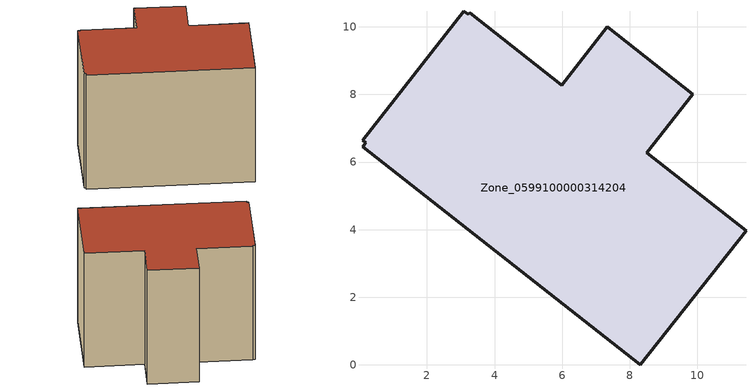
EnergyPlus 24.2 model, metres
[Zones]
Zone_0599100000314204
 floor ground (C_G): 5.99,8.27 7.34,10 9.87,8.01 8.51,6.28 11.44,3.97 8.31,0 0.1,6.45 0.2,6.57 0.1,6.65 3.09,10.46 3.22,10.37 3.26,10.42 z0.12
 wall outside (C_F): 0.1,6.45 8.31,0 11.44,3.97 8.51,6.28 9.87,8.01 7.34,10 5.99,8.27 3.26,10.42 3.22,10.37 3.09,10.46 0.1,6.65 0.2,6.57 0.1,6.45 z0.12:8.52
 roof outside (C_R): 0.2,6.57 0.1,6.45 8.31,0 11.44,3.97 8.51,6.28 9.87,8.01 7.34,10 5.99,8.27 3.26,10.42 3.22,10.37 3.09,10.46 0.1,6.65 z8.52
[BUILDING]
Pand.0599100000314204: North Axis=0; Terrain=City; Loads Convergence Tolerance Value=0.04; Temperature Convergence Tolerance Value=0.4; Solar Distribution=FullExterior; Maximum Number of Warmup Days=25; Minimum Number of Warmup Days=1
[Site:Location]
Rotterdam.The.Hague.AP_ZH_NLD Design_Conditions: Latitude=51.96; Longitude=4.45; Time Zone=1; Elevation=-4.5
[SITE:GROUNDTEMPERATURE:BUILDINGSURFACE]
18, 18, 18, 18, 18, 18, 18, 18, 18, 18, 18, 18
[MATERIAL] Thermal Absorptance=0.9; Solar Absorptance=0.7; Visible Absorptance=0.7
Name | Roughness | Thickness | Conductivity | Density | Specific Heat
G.TC.1975-1991 | MediumSmooth | 0.15 | 0.288461 | 540 | 1210
F.TC.1975-1991 | Rough | 0.3 | 0.230769 | 1920 | 840
R.TC.1975-1991 | MediumRough | 0.2 | 0.153846 | 1500 | 1000
[CONSTRUCTION]
C_G: G.TC.1975-1991
C_F: F.TC.1975-1991
C_R: R.TC.1975-1991
[ZONE]
Zone_0599100000314204: Type=1; Multiplier=1; Ceiling Height=Autocalculate; Volume=Autocalculate; Floor Area=autocalculate; Part of Total Floor Area=Yes
[ZONEINFILTRATION:DESIGNFLOWRATE]
Infil_Zone_0599100000314204: Zone or ZoneList or Space or SpaceList=Zone_0599100000314204; Schedule=AlwaysOn; Design Flow Rate Calculation Method=Flow/Area; Flow Rate per Floor Area=0.003; Constant Term Coefficient=1; Temperature Term Coefficient=0; Velocity Term Coefficient=0; Velocity Squared Term Coefficient=0
[HVACTEMPLATE:ZONE:IDEALLOADSAIRSYSTEM]
Zone_0599100000314204: Maximum Heating Supply Air Temperature=50; Minimum Cooling Supply Air Temperature=13; Maximum Heating Supply Air Humidity Ratio=0.0156; Minimum Cooling Supply Air Humidity Ratio=0.0077; Heating Limit=NoLimit; Cooling Limit=NoLimit; Dehumidification Control Type=ConstantSensibleHeatRatio; Cooling Sensible Heat Ratio=0.7; Dehumidification Setpoint=60; Humidification Control Type=None; Humidification Setpoint=30; Outdoor Air Method=None; Outdoor Air Flow Rate per Person=0.00944; Outdoor Air Flow Rate per Zone Floor Area=0; Outdoor Air Flow Rate per Zone=0; Demand Controlled Ventilation Type=None; Outdoor Air Economizer Type=NoEconomizer; Heat Recovery Type=None; Sensible Heat Recovery Effectiveness=0.7; Latent Heat Recovery Effectiveness=0.65
[ZONECONTROL:THERMOSTAT]
ThermostatControl_Zone_0599100000314204: Zone or ZoneList=Zone_0599100000314204; Control Type Schedule=DualSetpointControlType; Control 1=Thermostat_Zone_0599100000314204; Temperature Difference Between Cutout And Setpoint=0
[THERMOSTATSETPOINT:DUALSETPOINT]
Thermostat_Zone_0599100000314204: Heating Setpoint Temperature Schedule=HeatingSetpoint_Zone_0599100000314204; Cooling Setpoint Temperature Schedule=CoolingSetpoint_Zone_0599100000314204
[SCHEDULE:COMPACT]
HeatingSetpoint_Zone_0599100000314204: Through: 12/31, For: AllDays, Until: 24:00, 21
CoolingSetpoint_Zone_0599100000314204: Through: 12/31, For: AllDays, Until: 24:00, 24
DualSetpointControlType: Through: 12/31, For: AllDays, Until: 24:00, 4
AlwaysOn: Through: 12/31, For: AllDays, Until: 24:00, 1
